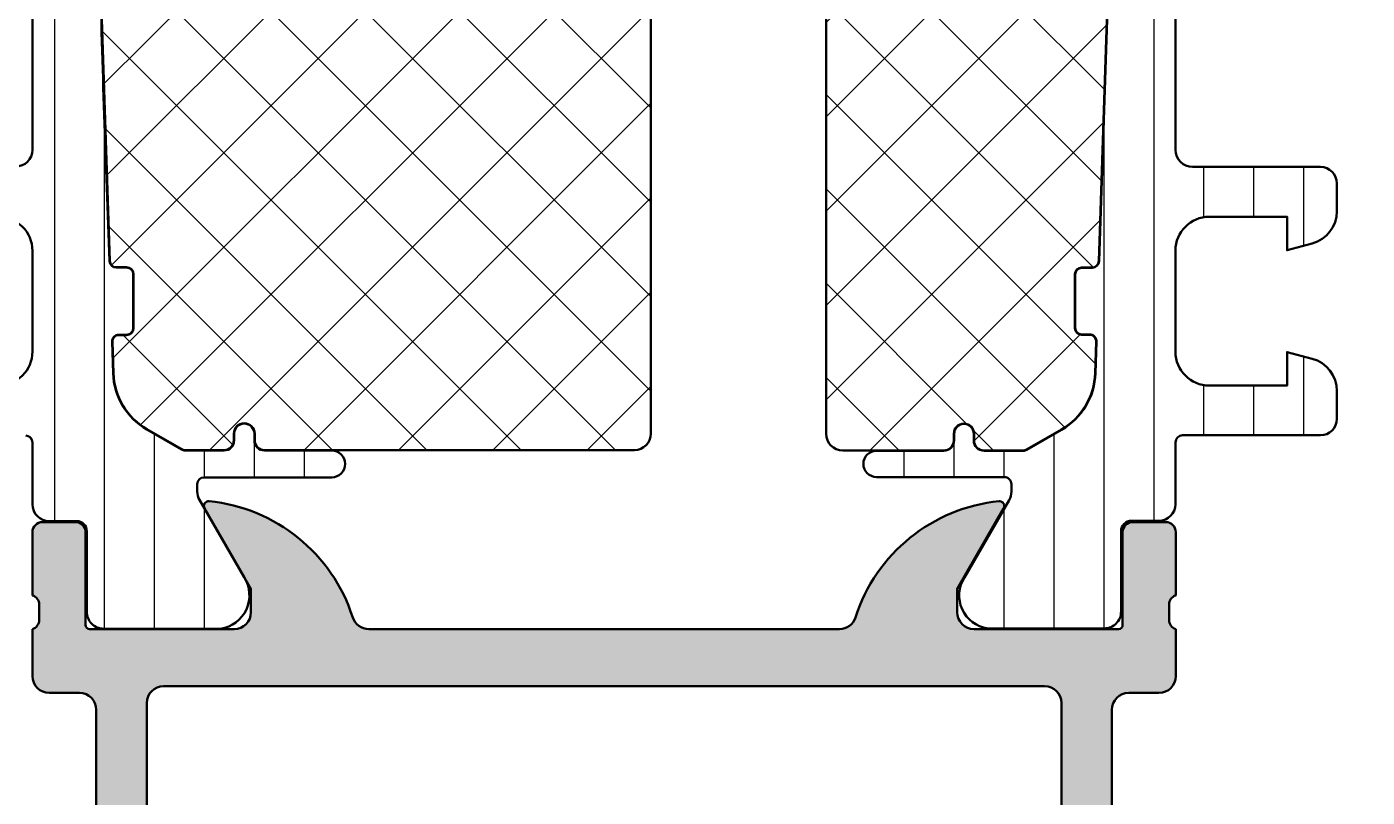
# Model space of a CAD drawing. Extents: x 0 to 104, y -75 to 90.
# Drawn here: x 34.83 to 74.69, y 7.5 to 30.41 of the extents above; entities that cross this region are included whole.
import ezdxf

# ---------------------------------------------------------------- set-up
doc = ezdxf.new("R2010")
doc.units = 0
for name, color, linetype, lineweight in [('0S-Alu contour', 7, 'Continuous', 50), ('0S-Alu hatch', 252, 'Continuous', 25), ('0S-Plastic contour', 254, 'Continuous', 50), ('0S-Plastic hatch', 253, 'Continuous', 25), ('0S-PT contour', 91, 'Continuous', 50), ('0S-PT hatch', 103, 'Continuous', 25)]:
    doc.layers.add(name, color=color, linetype=linetype, lineweight=lineweight)
pattern_1 = [(90, (0, 0), (-1.4859, 0), [])]
pattern_2 = [(135, (0, 0), (-1.403165018917055, -1.403165018917055), []), (225, (0, 0), (1.403165018917055, -1.403165018917055), [])]

# ---------------------------------------------------------------- blocks, each defined once
blk = doc.blocks.new('445370__25957A92_F69E_449B_9028_9C96737968BF_')
at = {"layer": '0S-Alu hatch'}
h = blk.add_hatch(color=256, dxfattribs=at)
edge = h.paths.add_edge_path()
edge.add_line((35.5, 10.6), (36.4, 10.59999999999999))
edge.add_ellipse((36.4, 10.09999999999999), major_axis=(-0.5, 0), ratio=1, start_angle=180, end_angle=270, ccw=False)
edge.add_line((36.9, 10.09999999999999), (36.90000000000001, 3.4311192034013))
edge.add_ellipse((35.90000000000001, 3.431119203401299), major_axis=(-1, 0), ratio=1, start_angle=94.08561677997488, end_angle=180, ccw=False)
edge.add_line((35.97124704998792, 2.433660503570564), (29.9, 2))
edge.add_line((29.9, 2), (9.100000000000001, 1.999999999999998))
edge.add_ellipse((9.100000000000001, 2.5), major_axis=(-0.5000000000000018, 0), ratio=1, start_angle=0, end_angle=90, ccw=False)
edge.add_line((8.6, 2.5), (8.599999999999998, 3.299999999999999))
edge.add_ellipse((9.099999999999998, 3.299999999999999), major_axis=(-0.5, 0), ratio=1, start_angle=270, end_angle=360, ccw=False)
edge.add_line((9.099999999999998, 3.799999999999999), (9.600000000000001, 3.799999999999998))
edge.add_arc((9.600000000000001, 4.299999999999998), 0.5, 270, 360)
edge.add_line((10.1, 4.300000000000003), (10.1, 4.500000000000006))
edge.add_arc((9.600000000000001, 4.500000000000001), 0.4999999999999983, 0, 90)
edge.add_line((9.600000000000001, 5), (6.800000000000002, 5.000000000000001))
edge.add_arc((6.800000000000002, 4.500000000000001), 0.5, 90, 180)
edge.add_line((6.300000000000002, 4.5), (6.300000000000001, 3.999999999999999))
edge.add_line((6.300000000000001, 3.999999999999999), (7.300000000000001, 3.999999999999999))
edge.add_line((7.300000000000001, 3.999999999999999), (7.300000000000001, 2.5))
edge.add_ellipse((6.3, 2.5), major_axis=(-1, 0), ratio=1, start_angle=90, end_angle=180, ccw=False)
edge.add_line((6.3, 1.499999999999999), (2.299999999999999, 1.499999999999999))
edge.add_ellipse((2.299999999999999, 2.499999999999999), major_axis=(-1, 0), ratio=1, start_angle=0, end_angle=90, ccw=False)
edge.add_line((1.299999999999999, 2.499999999999999), (1.299999999999999, 3.999999999999998))
edge.add_line((1.299999999999999, 3.999999999999998), (2.299999999999999, 3.999999999999999))
edge.add_line((2.299999999999999, 3.999999999999999), (2.299999999999999, 4.499999999999999))
edge.add_arc((1.799999999999999, 4.499999999999999), 0.5, 0, 90)
edge.add_line((1.799999999999999, 4.999999999999999), (0.4999999999999999, 5))
edge.add_arc((0.4999999999999999, 4.5), 0.5, 90, 180)
edge.add_line((-2e-16, 4.5), (0, 0.5))
edge.add_arc((0.5, 0.5), 0.5, 180, 269.9999999999999)
edge.add_line((0.4999999999999998, 0), (29.5, 0))
edge.add_ellipse((29.5, -0.5), major_axis=(-0.5, 0), ratio=1, start_angle=180, end_angle=270, ccw=False)
edge.add_line((30, -0.5), (30, -73.5))
edge.add_arc((31.5, -73.5), 1.5, 180, 270)
edge.add_line((31.5, -75), (72.5, -75))
edge.add_arc((72.5, -73.5), 1.5, 270, 360)
edge.add_line((74, -73.5), (74, -0.5))
edge.add_ellipse((74.5, -0.5), major_axis=(-0.5, 0), ratio=1, start_angle=270, end_angle=360, ccw=False)
edge.add_line((74.5, 1e-16), (103.5, 0))
edge.add_arc((103.5, 0.5), 0.5, 270, 360)
edge.add_line((104, 0.5), (104, 4.500000000000001))
edge.add_arc((103.5, 4.5), 0.5, 0, 90)
edge.add_line((103.5, 5), (102.2, 5.000000000000006))
edge.add_arc((102.2, 4.50000000000002), 0.4999999999999858, 90.0000000000016, 180)
edge.add_line((101.7, 4.500000000000034), (101.7, 3.999999999999999))
edge.add_line((101.7, 3.999999999999999), (102.7, 3.999999999999998))
edge.add_line((102.7, 3.999999999999998), (102.7, 2.5))
edge.add_ellipse((101.7, 2.5), major_axis=(-1, 0), ratio=1, start_angle=90, end_angle=180, ccw=False)
edge.add_line((101.7, 1.5), (97.70000000000003, 1.499999999999993))
edge.add_ellipse((97.70000000000003, 2.500000000000007), major_axis=(-1.000000000000014, 0), ratio=1, start_angle=0, end_angle=89.9999999999992, ccw=False)
edge.add_line((96.70000000000002, 2.500000000000007), (96.70000000000002, 3.999999999999999))
edge.add_line((96.70000000000002, 3.999999999999999), (97.70000000000002, 3.999999999999999))
edge.add_line((97.70000000000002, 3.999999999999999), (97.69999999999999, 4.499999999999998))
edge.add_arc((97.19999999999997, 4.499999999999998), 0.5, 0, 90)
edge.add_line((97.19999999999997, 4.999999999999998), (94.4, 5.000000000000001))
edge.add_arc((94.40000000000003, 4.499999999999987), 0.5000000000000142, 90.0000000000016, 180)
edge.add_line((93.9, 4.499999999999987), (93.89999999999998, 4.299999999999992))
edge.add_arc((94.4, 4.300000000000006), 0.5000000000000142, 180, 269.9999999999984)
edge.add_line((94.39999999999999, 3.799999999999991), (94.9, 3.799999999999986))
edge.add_ellipse((94.9, 3.299999999999986), major_axis=(-0.5, 0), ratio=1, start_angle=180, end_angle=270, ccw=False)
edge.add_line((95.40000000000002, 3.300000000000003), (95.40000000000003, 2.500000000000046))
edge.add_ellipse((94.9, 2.500000000000028), major_axis=(-0.5000000000000285, 0), ratio=1, start_angle=90, end_angle=180, ccw=False)
edge.add_line((94.9, 2), (74.09999999999998, 2.000000000000001))
edge.add_line((74.09999999999998, 2.000000000000001), (68.02875295001212, 2.433660503570555))
edge.add_ellipse((68.10000000000004, 3.431119203401304), major_axis=(-1.000000000000014, 0), ratio=1, start_angle=0, end_angle=85.91438322002472, ccw=False)
edge.add_line((67.10000000000002, 3.431119203401302), (67.1, 10.1))
edge.add_ellipse((67.6, 10.1), major_axis=(-0.5, 0), ratio=1, start_angle=270, end_angle=360, ccw=False)
edge.add_line((67.6, 10.6), (68.49999999999999, 10.6))
edge.add_arc((68.49999999999997, 11.09999999999999), 0.4999999999999858, 270.0000000000017, 360)
edge.add_line((68.99999999999994, 11.09999999999998), (69, 12.50000000000003))
edge.add_ellipse((69.07883644654304, 12.76752059199316), major_axis=(-0.2788950563274375, 0), ratio=1, start_angle=-1.1645893740957263, end_angle=73.58012358050962, ccw=False)
edge.add_line((68.79999899999999, 12.77318899999152), (68.79999900000001, 13.22678299999145))
edge.add_ellipse((69.07886709564318, 13.23244365946859), major_axis=(-0.278925541737145, 0), ratio=1, start_angle=-73.57540544464308, end_angle=1.1628700729031038, ccw=False)
edge.add_line((69, 13.49998699999152), (69, 15.37999800000001))
edge.add_arc((68.69999999999999, 15.37999800000001), 0.3000000000000114, 0, 90)
edge.add_line((68.69999999999999, 15.67999800000003), (67.72002568095718, 15.67999800000001))
edge.add_arc((67.7200256809572, 15.37999800000003), 0.2999999999999829, 90.00000000000543, 180)
edge.add_line((67.42002568095722, 15.37999800000003), (67.42002568095722, 12.62000000000003))
edge.add_ellipse((67.30002568095722, 12.62000000000003), major_axis=(-0.1200000000000045, 0), ratio=1, start_angle=90.00000000000682, end_angle=180, ccw=False)
edge.add_line((67.30002568095723, 12.50000000000002), (63.00000000000004, 12.50000000000003))
edge.add_ellipse((63.00000000000004, 13.00000000000002), major_axis=(-0.4999999999999876, 0), ratio=1, start_angle=0, end_angle=90, ccw=False)
edge.add_line((62.50000000000006, 13.00000000000007), (62.50000000000013, 13.70000000000009))
edge.add_line((62.50000000000013, 13.70000000000009), (63.8814954576225, 16.0928203230276))
edge.add_arc((63.76188021535185, 16.16188021535174), 0.1381197846482894, 330.0000000000001, 455.6225775507896)
edge.add_arc((64.23822324117361, 11.3233911381529), 4.99999999999929, 95.62257755079034, 162.2515836439296)
edge.add_ellipse((58.99999999999984, 13.00000000000072), major_axis=(-0.5000000000006916, 0), ratio=1, start_angle=90, end_angle=162.2515836439305, ccw=False)
edge.add_line((58.99999999999984, 12.50000000000003), (45.00000000000016, 12.50000000000003))
edge.add_ellipse((45.00000000000016, 13.00000000000062), major_axis=(-0.5000000000005916, 0), ratio=1, start_angle=17.748416356070493, end_angle=90, ccw=False)
edge.add_arc((39.76177675882637, 11.32339113815278), 4.999999999999415, 17.74841635607047, 84.37742244920975)
edge.add_arc((40.23811978464812, 16.16188021535176), 0.1381197846482707, 84.37742244920356, 210.0000000000044)
edge.add_line((40.11850454237748, 16.09282032302761), (41.49999999999987, 13.70000000000009))
edge.add_line((41.49999999999987, 13.70000000000009), (41.49999999999993, 13.00000000000005))
edge.add_ellipse((40.99999999999996, 13.00000000000001), major_axis=(-0.4999999999999716, 0), ratio=1, start_angle=90, end_angle=180, ccw=False)
edge.add_line((40.99999999999996, 12.50000000000003), (36.6999743190428, 12.50000000000003))
edge.add_ellipse((36.6999743190428, 12.62000000000004), major_axis=(-0.1200000000000045, 0), ratio=1, start_angle=0, end_angle=90, ccw=False)
edge.add_line((36.57997431904279, 12.62000000000004), (36.57997431904279, 15.37999800000003))
edge.add_arc((36.27997431904279, 15.37999800000002), 0.3000000000000043, 0, 90)
edge.add_line((36.27997431904279, 15.67999800000003), (35.30000000000001, 15.67999800000003))
edge.add_arc((35.30000000000001, 15.37999800000003), 0.3000000000000025, 89.99999999999864, 180)
edge.add_line((35, 15.37999800000003), (35, 13.49998699999152))
edge.add_ellipse((34.92113290435683, 13.23244365946858), major_axis=(-0.2789255417371511, 0), ratio=1, start_angle=178.837129927107, end_angle=253.57540544464518, ccw=False)
edge.add_line((35.200001, 13.22678299999149), (35.200001, 12.77318899999151))
edge.add_ellipse((34.92116355345696, 12.76752059199313), major_axis=(-0.2788950563274308, 0), ratio=1, start_angle=106.4198764194924, end_angle=181.1645893740985, ccw=False)
edge.add_line((35, 12.50000000000001), (35, 11.1))
edge.add_arc((35.5, 11.1), 0.5, 180, 270)
edge = h.paths.add_edge_path()
edge.add_line((65.1, 1.6), (38.9, 1.600000000000001))
edge.add_ellipse((38.9, 2.100000000000001), major_axis=(-0.5, 0), ratio=1, start_angle=0, end_angle=90, ccw=False)
edge.add_line((38.4, 2.100000000000001), (38.40000000000001, 10.3))
edge.add_ellipse((38.9, 10.3), major_axis=(-0.5, 0), ratio=1, start_angle=270, end_angle=360, ccw=False)
edge.add_line((38.9, 10.8), (65.1, 10.8))
edge.add_ellipse((65.1, 10.3), major_axis=(-0.5, 0), ratio=1, start_angle=180, end_angle=270, ccw=False)
edge.add_line((65.6, 10.3), (65.6, 2.100000000000001))
edge.add_ellipse((65.1, 2.1), major_axis=(-0.5, 0), ratio=1, start_angle=90, end_angle=180, ccw=False)
edge = h.paths.add_edge_path()
edge.add_line((32, -71.5), (32, -0.5))
edge.add_ellipse((32.5, -0.5), major_axis=(-0.5, 0), ratio=1, start_angle=270, end_angle=360, ccw=False)
edge.add_line((32.5, 0), (71.5, 0))
edge.add_ellipse((71.5, -0.5), major_axis=(-0.5, 0), ratio=1, start_angle=180, end_angle=270, ccw=False)
edge.add_line((72, -0.5), (72, -71.5))
edge.add_ellipse((71.5, -71.5), major_axis=(-0.5, 0), ratio=1, start_angle=90, end_angle=180, ccw=False)
edge.add_line((71.5, -72), (32.5, -72))
edge.add_ellipse((32.5, -71.5), major_axis=(-0.5, 0), ratio=1, start_angle=0, end_angle=90, ccw=False)
at = {"layer": '0S-Alu contour', "color": 7}
for points in [[(40.11850454237748, 16.09282032302761), (41.49999999999987, 13.70000000000009), (41.49999999999993, 13.00000000000005)], [(62.50000000000006, 13.00000000000007), (62.50000000000013, 13.70000000000009), (63.8814954576225, 16.0928203230276)], [(36.27997431904279, 15.67999800000003), (35.30000000000001, 15.67999800000003)], [(68.69999999999999, 15.67999800000003), (67.72002568095718, 15.67999800000001)], [(35, 15.37999800000003), (35, 13.49998699999152)], [(36.57997431904279, 12.62000000000004), (36.57997431904279, 15.37999800000003)], [(67.42002568095722, 15.37999800000003), (67.42002568095722, 12.62000000000003)], [(69, 13.49998699999152), (69, 15.37999800000001)], [(35.200001, 13.22678299999149), (35.200001, 12.77318899999151)], [(68.79999899999999, 12.77318899999152), (68.79999900000001, 13.22678299999145)], [(35, 12.50000000000001), (35, 11.1)], [(40.99999999999996, 12.50000000000003), (36.6999743190428, 12.50000000000003)], [(58.99999999999984, 12.50000000000003), (45.00000000000016, 12.50000000000003)], [(67.30002568095723, 12.50000000000002), (63.00000000000004, 12.50000000000003)], [(68.99999999999994, 11.09999999999998), (69, 12.50000000000003)], [(38.9, 10.8), (65.1, 10.8)], [(35.5, 10.6), (36.4, 10.59999999999999)], [(67.6, 10.6), (68.49999999999999, 10.6)], [(36.9, 10.09999999999999), (36.90000000000001, 3.4311192034013)], [(38.4, 2.100000000000001), (38.40000000000001, 10.3)], [(65.6, 10.3), (65.6, 2.100000000000001)], [(67.10000000000002, 3.431119203401302), (67.1, 10.1)]]:
    blk.add_lwpolyline(points, dxfattribs=at)
for centre, radius, start, end in [((40.23811978464812, 16.16188021535176), 0.1381197846482707, 84.37742244920356, 210.0000000000044), ((39.76177675882637, 11.32339113815278), 4.999999999999415, 17.74841635607047, 84.37742244920975), ((64.23822324117361, 11.3233911381529), 4.99999999999929, 95.62257755079034, 162.2515836439296), ((63.76188021535185, 16.16188021535174), 0.1381197846482894, 330.0000000000001, 95.62257755078969), ((35.30000000000001, 15.37999800000003), 0.3000000000000025, 89.99999999999864, 180), ((36.27997431904279, 15.37999800000002), 0.3000000000000043, 0, 90), ((67.7200256809572, 15.37999800000003), 0.2999999999999829, 90.00000000000543, 180), ((68.69999999999999, 15.37999800000001), 0.3000000000000114, 0, 90), ((35.5, 11.1), 0.5, 180, 270), ((68.49999999999997, 11.09999999999999), 0.4999999999999858, 270.0000000000017, 0)]:
    blk.add_arc(centre, radius, start, end, dxfattribs=at)
at = {"layer": '0S-Alu contour', "color": 7, "extrusion": (0, 0, -1)}
for centre, radius, start, end in [((-34.92113290435683, 13.23244365946858), 0.2789255417371511, 106.4245945553548, 181.1628700728931), ((-69.07886709564318, 13.23244365946859), 0.278925541737145, 358.8371299270969, 73.57540544464322), ((-34.92116355345696, 12.76752059199313), 0.2788950563274308, 178.8354106259015, 253.5801235805076), ((-40.99999999999996, 13.00000000000001), 0.4999999999999716, 180, 270), ((-45.00000000000016, 13.00000000000062), 0.5000000000005916, 270, 342.2515836439295), ((-58.99999999999984, 13.00000000000072), 0.5000000000006916, 197.7484163560696, 270), ((-63.00000000000004, 13.00000000000002), 0.4999999999999876, 270, 0), ((-69.07883644654304, 12.76752059199316), 0.2788950563274375, 286.4198764194904, 1.164589374095672), ((-36.6999743190428, 12.62000000000004), 0.1200000000000045, 270, 0), ((-67.30002568095722, 12.62000000000003), 0.1200000000000045, 180, 269.9999999999932), ((-38.9, 10.3), 0.5, 0, 90), ((-65.1, 10.3), 0.5, 90, 180), ((-36.4, 10.09999999999999), 0.5, 90, 180), ((-67.6, 10.1), 0.5, 0, 90)]:
    blk.add_arc(centre, radius, start, end, dxfattribs=at)
blk = doc.blocks.new('284639__68BDED8D_8FCE_4AB2_AD28_B8AC3910F13D___E0279F2F_A81D_417C_AD66_057881119763_')
at = {"layer": '0S-Plastic hatch'}
h = blk.add_hatch(dxfattribs=at)
h.set_pattern_fill('ANSI31', color=256, scale=0.4680000000000001, angle=45, style=0)
h.set_pattern_definition(pattern_1)
edge = h.paths.add_edge_path()
edge.add_line((68.99000000000005, 48.790003), (68.99, 26.74999999999992))
edge.add_arc((69.5, 26.74999999999992), 0.5099999999999909, 180, 269.9999999999984)
edge.add_line((69.49999999999999, 26.23999999999993), (73.30000000000003, 26.23999999999993))
edge.add_ellipse((73.30000000000003, 25.74999999999997), major_axis=(-0.4899999999999701, 0), ratio=1, start_angle=180, end_angle=270, ccw=False)
edge.add_line((73.78999999999999, 25.74999999999997), (73.78999999999999, 24.91925077662566))
edge.add_ellipse((72.79999999999988, 24.91925077662564), major_axis=(-0.9900000000001085, 0), ratio=1, start_angle=104.99999999999471, end_angle=180, ccw=False)
edge.add_line((73.05623085465132, 23.96298420859933), (72.31, 23.76303225372842))
edge.add_line((72.31, 23.76303225372842), (72.31, 24.75999999999991))
edge.add_line((72.31, 24.75999999999991), (69.99999999999991, 24.75999999999988))
edge.add_arc((69.99999999999994, 23.74999999999994), 1.009999999999944, 90.00000000000081, 180)
edge.add_line((68.99, 23.74999999999994), (68.99, 20.74999999999993))
edge.add_arc((70, 20.74999999999993), 1.010000000000005, 180, 270)
edge.add_line((70, 19.73999999999993), (72.31, 19.73999999999993))
edge.add_line((72.31, 19.73999999999993), (72.31, 20.73696774627153))
edge.add_line((72.31, 20.73696774627153), (73.05623085465155, 20.53701579140042))
edge.add_ellipse((72.8, 19.58074922337426), major_axis=(-0.9899999999999956, 0), ratio=1, start_angle=180, end_angle=254.99999999999682, ccw=False)
edge.add_line((73.78999999999999, 19.58074922337425), (73.78999999999999, 18.74999999999987))
edge.add_ellipse((73.30000000000001, 18.74999999999987), major_axis=(-0.4899999999999807, 0), ratio=1, start_angle=90, end_angle=180, ccw=False)
edge.add_line((73.30000000000001, 18.25999999999989), (69.20000000000003, 18.25999999999994))
edge.add_arc((69.20000000000003, 18.0499999999999), 0.2100000000000328, 90, 180)
edge.add_line((68.99, 18.04999999999991), (68.98999999999998, 16.20999699999999))
edge.add_ellipse((68.49999999999997, 16.20999699999999), major_axis=(-0.4900000000000091, 0), ratio=1, start_angle=90.0000000000017, end_angle=180, ccw=False)
edge.add_line((68.49999999999999, 15.71999699999998), (67.68195333787374, 15.71999699999999))
edge.add_arc((67.68195333788891, 15.40999699998478), 0.3100000000152079, 90.00000000280777, 180.0079247400522)
edge.add_line((67.37195334083891, 15.40995412301482), (67.37228528359071, 13.01006375071914))
edge.add_ellipse((66.88228931083216, 13.00999597743855), major_axis=(-0.4899959774455449, 0), ratio=1, start_angle=90, end_angle=180.0079248057727, ccw=False)
edge.add_line((66.88228931083216, 12.51999999999301), (63.40646217502285, 12.51999999999998))
edge.add_ellipse((63.54805582209891, 13.49981807472283), major_axis=(-0.989996070924477, 0), ratio=1, start_angle=-32.74075698837942, end_angle=81.77710364110322, ccw=False)
edge.add_line((62.715344117118, 14.03524634894234), (64.04167297106491, 16.33251562640733))
edge.add_arc((63.59999999999995, 16.5875156001929), 0.5099999999999908, 330.0000034006519, 360)
edge.add_line((64.10999999999994, 16.58751560019275), (64.11, 16.81001272907997))
edge.add_arc((63.90000000000005, 16.81001272908003), 0.2099999999999511, 0, 90.0000000000039)
edge.add_line((63.90000000000004, 17.02001272907998), (60.09999999999998, 17.02001272907994))
edge.add_ellipse((60.09999999999998, 17.41001272907993), major_axis=(-0.3900000000000006, 0), ratio=1, start_angle=-90, end_angle=90, ccw=False)
edge.add_line((60.09999999999998, 17.80001272907994), (62.09999999999999, 17.80001272907997))
edge.add_arc((62.09999999999998, 18.11001272907997), 0.3099999999999987, 270.0000000000013, 360)
edge.add_line((62.40999999999998, 18.11001272907984), (62.41000000000006, 18.31001272908011))
edge.add_ellipse((62.70000000000006, 18.31001272908004), major_axis=(-0.2899999999999991, 0), ratio=1, start_angle=180, end_angle=360, ccw=False)
edge.add_line((62.99000000000006, 18.31001272907997), (62.99, 18.11001272908009))
edge.add_arc((63.3, 18.11001272908), 0.3099999999999952, 180, 270)
edge.add_line((63.3, 17.80001272908), (64.46410161520026, 17.80001272907999))
edge.add_arc((64.46410161520026, 18.0100127287114), 0.2099999996314104, 270, 299.9999946536959)
edge.add_line((64.56910159804602, 17.82814738443826), (65.60590409744754, 18.42674545757122))
edge.add_arc((64.60090426373587, 20.16745660626703), 2.009999992277199, 299.9999946536919, 358.2766121829278)
edge.add_line((66.60999506718899, 20.10700735123101), (66.6407156095415, 21.04311204961129))
edge.add_arc((66.43223894920492, 21.05136482297398), 0.2086399438584862, 357.7330684391431, 450.3873064013854)
edge.add_line((66.4308286015123, 21.25999999999995), (66.19999999999999, 21.25999999999998))
edge.add_ellipse((66.19999999999999, 21.44999999999997), major_axis=(-0.1899999999999906, 0), ratio=1, start_angle=0, end_angle=90, ccw=False)
edge.add_line((66.00999999999999, 21.44999999999997), (66.01, 23.04999999999997))
edge.add_ellipse((66.19999999999999, 23.04999999999997), major_axis=(-0.1899999999999835, 0), ratio=1, start_angle=270, end_angle=360, ccw=False)
edge.add_line((66.19999999999999, 23.23999999999995), (66.5095904128498, 23.23999999999997))
edge.add_arc((66.5095904128498, 23.44999999999997), 0.2100000000000044, 270, 358.1203748410043)
edge.add_line((66.71947742087906, 23.44311204961305), (67.00461404939391, 32.13168709397084))
edge.add_arc((57.00005038425419, 32.46001272075425), 10.00994964258245, 358.1203654293956, 361.8796157474867)
edge.add_line((67.00461415725667, 32.78833506078458), (66.74683969807606, 40.7231404904597))
edge.add_arc((65.73738313564951, 40.69001272908003), 1.010000000000027, 1.879625158710634, 90.00000000000242)
edge.add_line((65.73738313564947, 41.70001272908006), (63.29999999999994, 41.70001272908))
edge.add_arc((63.29999999999994, 41.39001272908005), 0.3099999999999454, 90.00000000000134, 180)
edge.add_line((62.99, 41.39001272908005), (62.99, 41.19001272908))
edge.add_ellipse((62.70000000000002, 41.19001272908), major_axis=(-0.2899999999999849, 0), ratio=1, start_angle=0, end_angle=180, ccw=False)
edge.add_line((62.41000000000003, 41.19001272908), (62.41000000000003, 41.39001272908002))
edge.add_arc((62.10000000000007, 41.39001272908002), 0.3099999999999667, 0, 89.99999999999739)
edge.add_line((62.10000000000007, 41.70001272907998), (60.09999999999998, 41.70001272908002))
edge.add_ellipse((60.09999999999998, 42.09001272907999), major_axis=(-0.3899999999999792, 0), ratio=1, start_angle=-90.00000000000102, end_angle=89.99999999999898, ccw=False)
edge.add_line((60.09999999999999, 42.48001272907997), (64.61213858770033, 42.4800127290799))
edge.add_arc((64.61213858770036, 44.4900127290799), 2.00999999999999, 269.9999999999992, 361.879625159)
edge.add_line((66.6210570931231, 44.55594025421194), (66.60999506718893, 44.89301810693162))
edge.add_arc((64.60090425601655, 44.83256885166064), 2.010000000000031, 1.723387817149675, 60.00000552362075)
edge.add_line((65.60590408820266, 46.57328001015478), (64.60500008265467, 47.15115207853417))
edge.add_ellipse((65.1000000000001, 48.00851727600146), major_axis=(-0.9900000000000378, 0), ratio=1, start_angle=0, end_angle=60.00000552362002, ccw=False)
edge.add_line((64.11000000000006, 48.00851727600132), (64.10999999999999, 48.404570065504))
edge.add_arc((63.59999999999999, 48.40457006550386), 0.5099999999999909, 0, 29.99999659934495)
edge.add_line((64.04167297106495, 48.6595700392894), (62.71077477470386, 50.96475365105786))
edge.add_ellipse((63.54348647968489, 51.50018192527717), major_axis=(-0.9899960709244687, 0), ratio=1, start_angle=-81.77710364109811, end_angle=32.740756988366286, ccw=False)
edge.add_line((63.40189283260875, 52.48000000000001), (66.87771996841809, 52.48000000000699))
edge.add_ellipse((66.8777199684273, 51.99000402257063), major_axis=(-0.4899959774363651, 0), ratio=1, start_angle=179.9920752638111, end_angle=270.0000000010768, ccw=False)
edge.add_line((67.36771594117675, 51.98993624988514), (67.36738400129433, 49.59004587609147))
edge.add_arc((67.67738399689443, 49.5900029985654), 0.3099999985654025, 179.9920751571131, 269.9999999999973)
edge.add_line((67.67738399689442, 49.28000299999999), (68.50000000000006, 49.280003))
edge.add_ellipse((68.50000000000006, 48.79000300000001), major_axis=(-0.4899999999999949, 0), ratio=1, start_angle=180, end_angle=270, ccw=False)
at = {"layer": '0S-Plastic contour', "color": 7}
for points in [[(68.99000000000005, 48.790003), (68.99, 26.74999999999992)], [(66.71947742087906, 23.44311204961305), (67.00461404939391, 32.13168709397084)], [(69.49999999999999, 26.23999999999993), (73.30000000000003, 26.23999999999993)], [(73.78999999999999, 25.74999999999997), (73.78999999999999, 24.91925077662566)], [(73.05623085465132, 23.96298420859933), (72.31, 23.76303225372842), (72.31, 24.75999999999991), (69.99999999999991, 24.75999999999988)], [(68.99, 23.74999999999994), (68.99, 20.74999999999993)], [(66.19999999999999, 23.23999999999995), (66.5095904128498, 23.23999999999997)], [(66.00999999999999, 21.44999999999997), (66.01, 23.04999999999997)], [(66.4308286015123, 21.25999999999995), (66.19999999999999, 21.25999999999998)], [(66.60999506718899, 20.10700735123101), (66.6407156095415, 21.04311204961129)], [(70, 19.73999999999993), (72.31, 19.73999999999993), (72.31, 20.73696774627153), (73.05623085465155, 20.53701579140042)], [(73.78999999999999, 19.58074922337425), (73.78999999999999, 18.74999999999987)], [(64.56910159804602, 17.82814738443826), (65.60590409744754, 18.42674545757122)], [(62.40999999999998, 18.11001272907984), (62.41000000000006, 18.31001272908011)], [(62.99000000000006, 18.31001272907997), (62.99, 18.11001272908009)], [(68.99, 18.04999999999991), (68.98999999999998, 16.20999699999999)], [(73.30000000000001, 18.25999999999989), (69.20000000000003, 18.25999999999994)], [(60.09999999999998, 17.80001272907994), (62.09999999999999, 17.80001272907997)], [(63.3, 17.80001272908), (64.46410161520026, 17.80001272907999)], [(63.90000000000004, 17.02001272907998), (60.09999999999998, 17.02001272907994)], [(64.10999999999994, 16.58751560019275), (64.11, 16.81001272907997)], [(62.715344117118, 14.03524634894234), (64.04167297106491, 16.33251562640733)], [(68.49999999999999, 15.71999699999998), (67.68195333787374, 15.71999699999999)], [(67.37195334083891, 15.40995412301482), (67.37228528359071, 13.01006375071914)], [(66.88228931083216, 12.51999999999301), (63.40646217502285, 12.51999999999998)]]:
    blk.add_lwpolyline(points, dxfattribs=at)
for centre, radius, start, end in [((69.5, 26.74999999999992), 0.5099999999999909, 180, 269.9999999999984), ((69.99999999999994, 23.74999999999994), 1.009999999999944, 90.00000000000081, 180), ((66.5095904128498, 23.44999999999997), 0.2100000000000044, 270, 358.1203748410043), ((66.43223894920492, 21.05136482297398), 0.2086399438584862, 357.7330684391431, 90.38730640138536), ((70, 20.74999999999993), 1.010000000000005, 180, 270), ((64.60090426373587, 20.16745660626703), 2.009999992277199, 299.9999946536919, 358.2766121829278), ((62.09999999999998, 18.11001272907997), 0.3099999999999987, 270.0000000000013, 0), ((63.3, 18.11001272908), 0.3099999999999952, 180, 270), ((69.20000000000003, 18.0499999999999), 0.2100000000000328, 90, 180), ((64.46410161520026, 18.0100127287114), 0.2099999996314104, 270, 299.9999946536959), ((63.90000000000005, 16.81001272908003), 0.2099999999999511, 0, 90.0000000000039), ((63.59999999999995, 16.5875156001929), 0.5099999999999908, 330.0000034006519, 0), ((67.68195333788891, 15.40999699998478), 0.3100000000152079, 90.00000000280777, 180.0079247400522)]:
    blk.add_arc(centre, radius, start, end, dxfattribs=at)
at = {"layer": '0S-Plastic contour', "color": 7, "extrusion": (0, 0, -1)}
for centre, radius, start, end in [((-73.30000000000003, 25.74999999999997), 0.4899999999999701, 90, 180), ((-72.79999999999988, 24.91925077662564), 0.9900000000001085, 180, 255.0000000000053), ((-66.19999999999999, 23.04999999999997), 0.1899999999999835, 0, 90), ((-66.19999999999999, 21.44999999999997), 0.1899999999999906, 270, 0), ((-72.8, 19.58074922337426), 0.9899999999999956, 105.0000000000032, 180), ((-73.30000000000001, 18.74999999999987), 0.4899999999999807, 180, 270), ((-62.70000000000006, 18.31001272908004), 0.2899999999999991, 0, 180), ((-60.09999999999998, 17.41001272907993), 0.3900000000000006, 270, 90), ((-68.49999999999997, 16.20999699999999), 0.4900000000000091, 180, 269.9999999999983), ((-63.54805582209891, 13.49981807472283), 0.989996070924477, 278.2228963588968, 32.74075698837935), ((-66.88228931083216, 13.00999597743855), 0.4899959774455449, 179.9920751942273, 270)]:
    blk.add_arc(centre, radius, start, end, dxfattribs=at)
blk = doc.blocks.new('439490__500A711F_565B_4D5C_A9EA_2B05E293C59F_')
at = {"layer": '0S-PT hatch'}
h = blk.add_hatch(dxfattribs=at)
h.set_pattern_fill('ANSI37', color=256, scale=0.625, angle=90, style=0)
h.set_pattern_definition(pattern_2)
edge = h.paths.add_edge_path()
edge.add_line((58.60000000000006, 41.19001272908), (58.60000000000003, 18.31001272907998))
edge.add_arc((59.10000000000001, 18.31001272907998), 0.4999999999999787, 180, 269.9999999999992)
edge.add_line((59.10000000000001, 17.81001272908), (62.10000000000002, 17.81001272907994))
edge.add_arc((62.10000000000003, 18.11001272907995), 0.3000000000000043, 269.9999999999986, 360)
edge.add_line((62.40000000000003, 18.11001272907995), (62.40000000000003, 18.31001272907995))
edge.add_ellipse((62.70000000000004, 18.3100127290799), major_axis=(-0.3000000000000114, 0), ratio=1, start_angle=180, end_angle=360, ccw=False)
edge.add_line((63.00000000000006, 18.31001272907985), (63, 18.11001272908007))
edge.add_arc((63.29999999999998, 18.11001272907998), 0.2999999999999829, 180, 270)
edge.add_line((63.29999999999998, 17.81001272908), (64.46410161520029, 17.81001272907999))
edge.add_arc((64.46410161520026, 18.01001272871146), 0.1999999996314727, 270.0000000000041, 299.9999946536898)
edge.add_line((64.56410159885412, 17.83680763894266), (65.60090409825561, 18.43540571207559))
edge.add_arc((64.60090426373584, 20.16745660626703), 1.999999992277231, 299.9999946536917, 358.2770022894984)
edge.add_line((66.59999999999998, 20.10732170492453), (66.63072099011161, 21.04344004725052))
edge.add_arc((66.4308286015123, 21.04999999999996), 0.2000000000000163, 358.1203748410047, 449.9999999999959)
edge.add_line((66.43082860151233, 21.24999999999998), (66.19999999999999, 21.24999999999996))
edge.add_ellipse((66.19999999999997, 21.44999999999996), major_axis=(-0.1999999999999993, 0), ratio=1, start_angle=-0.001838102486885873, end_angle=90.00000000000409, ccw=False)
edge.add_line((66.0000000001029, 21.45000641618835), (66.00005147506899, 23.05453733158662))
edge.add_ellipse((66.19999999999996, 23.04999999999995), major_axis=(-0.1999999999999996, 0), ratio=1, start_angle=270, end_angle=358.7000387212534, ccw=False)
edge.add_line((66.19999999999996, 23.24999999999995), (66.50959041284983, 23.24999999999997))
edge.add_arc((66.5095904128498, 23.44999999999997), 0.2000000000000028, 270.0000000000041, 358.1203748410035)
edge.add_line((66.7094828014491, 23.44344004725052), (66.99461942996395, 32.13201509160831))
edge.add_arc((56.99999999999932, 32.46001272908035), 10.00000000000068, 358.1203748410047, 361.8796251589034)
edge.add_line((66.99461942996447, 32.78801036653638), (66.73684507864574, 40.72281249283268))
edge.add_arc((65.73738313564951, 40.69001272908004), 1.000000000000018, 1.879625159306798, 90.0000000000016)
edge.add_line((65.73738313564948, 41.69001272908007), (63.29999999999994, 41.69001272908))
edge.add_arc((63.29999999999995, 41.39001272908005), 0.2999999999999545, 90.00000000000136, 180)
edge.add_line((63, 41.39001272908005), (63, 41.19001272908))
edge.add_ellipse((62.70000000000002, 41.19001272908), major_axis=(-0.2999999999999829, 0), ratio=1, start_angle=0, end_angle=180, ccw=False)
edge.add_line((62.40000000000003, 41.19001272908), (62.40000000000002, 41.39001272908002))
edge.add_arc((62.10000000000006, 41.39001272908001), 0.2999999999999687, 0, 90)
edge.add_line((62.10000000000006, 41.69001272907998), (59.10000000000007, 41.69001272908))
edge.add_arc((59.10000000000007, 41.19001272908), 0.5000000000000142, 90, 180)
at = {"layer": '0S-PT contour', "color": 7}
for points in [[(58.60000000000006, 41.19001272908), (58.60000000000003, 18.31001272907998)], [(66.7094828014491, 23.44344004725052), (66.99461942996395, 32.13201509160831)], [(66.19999999999996, 23.24999999999995), (66.50959041284983, 23.24999999999997)], [(66.0000000001029, 21.45000641618835), (66.00005147506899, 23.05453733158662)], [(66.43082860151233, 21.24999999999998), (66.19999999999999, 21.24999999999996)], [(66.59999999999998, 20.10732170492453), (66.63072099011161, 21.04344004725052)], [(64.56410159885412, 17.83680763894266), (65.60090409825561, 18.43540571207559)], [(62.40000000000003, 18.11001272907995), (62.40000000000003, 18.31001272907995)], [(63.00000000000006, 18.31001272907985), (63, 18.11001272908007)], [(59.10000000000001, 17.81001272908), (62.10000000000002, 17.81001272907994)], [(63.29999999999998, 17.81001272908), (64.46410161520029, 17.81001272907999)]]:
    blk.add_lwpolyline(points, dxfattribs=at)
at = {"layer": '0S-PT contour', "color": 7, "extrusion": (0, 0, -1)}
for centre, radius, start, end in [((-66.19999999999996, 23.04999999999995), 0.1999999999999996, 1.299961278746585, 90), ((-66.19999999999997, 21.44999999999996), 0.1999999999999993, 269.9999999999959, 0.0018381024868151), ((-62.70000000000004, 18.3100127290799), 0.3000000000000114, 0, 180)]:
    blk.add_arc(centre, radius, start, end, dxfattribs=at)
at = {"layer": '0S-PT contour', "color": 7}
for centre, radius, start, end in [((66.5095904128498, 23.44999999999997), 0.2000000000000028, 270.0000000000041, 358.1203748410035), ((66.4308286015123, 21.04999999999996), 0.2000000000000163, 358.1203748410047, 89.99999999999594), ((64.60090426373584, 20.16745660626703), 1.999999992277231, 299.9999946536917, 358.2770022894984), ((59.10000000000001, 18.31001272907998), 0.4999999999999787, 180, 269.9999999999992), ((62.10000000000003, 18.11001272907995), 0.3000000000000043, 269.9999999999986, 0), ((63.29999999999998, 18.11001272907998), 0.2999999999999829, 180, 270), ((64.46410161520026, 18.01001272871146), 0.1999999996314727, 270.0000000000041, 299.9999946536898)]:
    blk.add_arc(centre, radius, start, end, dxfattribs=at)
blk = doc.blocks.new('439490__253A2F35_2138_41B6_BD47_94FB6432BF3D_')
at = {"layer": '0S-PT hatch'}
h = blk.add_hatch(dxfattribs=at)
h.set_pattern_fill('ANSI37', color=256, scale=0.625, angle=90, style=0)
h.set_pattern_definition(pattern_2)
edge = h.paths.add_edge_path()
edge.add_line((53.38999999999995, 41.19001272907964), (53.38999999999996, 18.31001272907964))
edge.add_ellipse((52.89999999999998, 18.31001272907965), major_axis=(-0.4899999999999878, 0), ratio=1, start_angle=90, end_angle=180, ccw=False)
edge.add_line((52.89999999999998, 17.82001272907966), (41.89999999999996, 17.82001272907961))
edge.add_ellipse((41.89999999999995, 18.11001272907961), major_axis=(-0.2900000000000062, 0), ratio=1, start_angle=0, end_angle=90.00000000000279, ccw=False)
edge.add_line((41.60999999999994, 18.11001272907961), (41.60999999999996, 18.31001272907962))
edge.add_arc((41.29999999999994, 18.31001272907956), 0.3100000000000094, 0, 180)
edge.add_line((40.98999999999993, 18.31001272907951), (40.99, 18.11001272907961))
edge.add_ellipse((40.70000000000005, 18.11001272907961), major_axis=(-0.2899999999999494, 0), ratio=1, start_angle=89.99999999998738, end_angle=180, ccw=False)
edge.add_line((40.69999999999999, 17.82001272907966), (39.53589838479969, 17.82001272907965))
edge.add_ellipse((39.53589838479969, 18.01001272871103), major_axis=(-0.1899999996313788, 0), ratio=1, start_angle=60.00000534630573, end_angle=89.9999999999979, ccw=False)
edge.add_line((39.44089840033779, 17.84546789344672), (38.40409590093626, 18.44406596657968))
edge.add_ellipse((39.39909573626412, 20.1674566062667), major_axis=(-1.989999992277204, 0), ratio=1, start_angle=1.7226046671157746, end_angle=60.000005346308, ccw=False)
edge.add_line((37.40999506830984, 20.10763602446469), (37.37927362931837, 21.04376804488766))
edge.add_ellipse((37.56917139848767, 21.04999999999963), major_axis=(-0.1899999999999913, 0), ratio=1, start_angle=-90.0000000000021, end_angle=1.8796251589948838, ccw=False)
edge.add_line((37.56917139848768, 21.23999999999962), (37.8, 21.23999999999962))
edge.add_arc((37.8, 21.44999999999962), 0.2099999999999973, 270, 360)
edge.add_line((38.00999999999999, 21.44999999999962), (38.00999999999999, 23.04999999999962))
edge.add_arc((37.79999999999998, 23.04999999999962), 0.210000000000008, 0, 89.99999999999613)
edge.add_line((37.8, 23.25999999999963), (37.49040958715016, 23.25999999999962))
edge.add_ellipse((37.49040958715016, 23.44999999999961), major_axis=(-0.1899999999999942, 0), ratio=1, start_angle=1.8796210482244078, end_angle=90.00000000000222, ccw=False)
edge.add_line((37.30051181753373, 23.44376805851214), (37.01526005982894, 32.13587028021976))
edge.add_ellipse((47.00005065690296, 32.46001272850421), major_axis=(-9.990050630211925, 0), ratio=1, start_angle=-1.8796345891515784, end_angle=1.8593754101141258, ccw=False)
edge.add_line((37.01537529732967, 32.78768567234827), (37.27314954078416, 40.72248449519381))
edge.add_ellipse((38.26261686435048, 40.6900127290797), major_axis=(-0.99000000000003, 0), ratio=1, start_angle=269.99999999999835, end_angle=358.1203748407504, ccw=False)
edge.add_line((38.26261686435051, 41.68001272907972), (40.70000000000002, 41.68001272907967))
edge.add_ellipse((40.70000000000003, 41.39001272907973), major_axis=(-0.2899999999999494, 0), ratio=1, start_angle=180, end_angle=270.0000000000014, ccw=False)
edge.add_line((40.98999999999999, 41.39001272907976), (40.99000000000001, 41.19001272907961))
edge.add_arc((41.29999999999998, 41.19001272907961), 0.3099999999999738, 180, 360)
edge.add_line((41.60999999999996, 41.19001272907961), (41.60999999999996, 41.39001272907968))
edge.add_ellipse((41.89999999999992, 41.39001272907968), major_axis=(-0.2899999999999636, 0), ratio=1, start_angle=270, end_angle=360, ccw=False)
edge.add_line((41.89999999999992, 41.68001272907964), (52.89999999999992, 41.68001272907966))
edge.add_ellipse((52.89999999999993, 41.19001272907965), major_axis=(-0.4900000000000091, 0), ratio=1, start_angle=180, end_angle=270.0000000000008, ccw=False)
at = {"layer": '0S-PT contour', "color": 7}
for points in [[(53.38999999999995, 41.19001272907964), (53.38999999999996, 18.31001272907964)], [(37.30051181753373, 23.44376805851214), (37.01526005982894, 32.13587028021976)], [(37.8, 23.25999999999963), (37.49040958715016, 23.25999999999962)], [(38.00999999999999, 21.44999999999962), (38.00999999999999, 23.04999999999962)], [(37.56917139848768, 21.23999999999962), (37.8, 21.23999999999962)], [(37.40999506830984, 20.10763602446469), (37.37927362931837, 21.04376804488766)], [(39.44089840033779, 17.84546789344672), (38.40409590093626, 18.44406596657968)], [(40.98999999999993, 18.31001272907951), (40.99, 18.11001272907961)], [(41.60999999999994, 18.11001272907961), (41.60999999999996, 18.31001272907962)], [(40.69999999999999, 17.82001272907966), (39.53589838479969, 17.82001272907965)], [(52.89999999999998, 17.82001272907966), (41.89999999999996, 17.82001272907961)]]:
    blk.add_lwpolyline(points, dxfattribs=at)
at = {"layer": '0S-PT contour', "color": 7, "extrusion": (0, 0, -1)}
for centre, radius, start, end in [((-37.49040958715016, 23.44999999999961), 0.1899999999999942, 269.9999999999978, 358.1203789517756), ((-37.56917139848767, 21.04999999999963), 0.1899999999999913, 358.1203748410051, 90.00000000000216), ((-39.39909573626412, 20.1674566062667), 1.989999992277204, 299.9999946536921, 358.2773953328842), ((-40.70000000000005, 18.11001272907961), 0.2899999999999494, 180, 270.0000000000126), ((-41.89999999999995, 18.11001272907961), 0.2900000000000062, 269.9999999999972, 0), ((-52.89999999999998, 18.31001272907965), 0.4899999999999878, 180, 270), ((-39.53589838479969, 18.01001272871103), 0.1899999996313788, 270.0000000000021, 299.9999946536943)]:
    blk.add_arc(centre, radius, start, end, dxfattribs=at)
at = {"layer": '0S-PT contour', "color": 7}
for centre, radius, start, end in [((37.79999999999998, 23.04999999999962), 0.210000000000008, 0, 89.99999999999613), ((37.8, 21.44999999999962), 0.2099999999999973, 270, 0), ((41.29999999999994, 18.31001272907956), 0.3100000000000094, 0, 180)]:
    blk.add_arc(centre, radius, start, end, dxfattribs=at)
blk = doc.blocks.new('284639__8B22DBD5_8BBC_4731_A836_5E5B8DB3A816___96AA1B14_B327_4AFA_A6A4_4AA2CDEC6CCD_')
at = {"layer": '0S-Plastic hatch'}
h = blk.add_hatch(dxfattribs=at)
h.set_pattern_fill('ANSI31', color=256, scale=0.4680000000000001, angle=45, style=0)
h.set_pattern_definition(pattern_1)
edge = h.paths.add_edge_path()
edge.add_line((34.99999999999995, 48.79000299999965), (34.99999999999999, 26.74999999999958))
edge.add_ellipse((34.5, 26.74999999999958), major_axis=(-0.4999999999999858, 0), ratio=1, start_angle=90, end_angle=180, ccw=False)
edge.add_line((34.5, 26.24999999999959), (30.69999999999997, 26.2499999999996))
edge.add_arc((30.69999999999997, 25.74999999999963), 0.4999999999999645, 89.99999999999959, 180)
edge.add_line((30.2, 25.74999999999964), (30.19999999999999, 24.91925077662529))
edge.add_arc((31.20000000000009, 24.91925077662529), 1.000000000000103, 180, 255.0000000000062)
edge.add_line((30.94118095489765, 23.95332495033609), (31.7, 23.74999999999965))
edge.add_line((31.7, 23.74999999999965), (31.7, 24.74999999999957))
edge.add_line((31.7, 24.74999999999957), (34.00000000000007, 24.74999999999954))
edge.add_ellipse((34.00000000000006, 23.7499999999996), major_axis=(-0.999999999999936, 0), ratio=1, start_angle=180, end_angle=269.9999999999992, ccw=False)
edge.add_line((35, 23.7499999999996), (34.99999999999998, 20.74999999999958))
edge.add_ellipse((33.99999999999999, 20.74999999999959), major_axis=(-0.9999999999999928, 0), ratio=1, start_angle=90, end_angle=180, ccw=False)
edge.add_line((33.99999999999999, 19.74999999999959), (31.69999999999999, 19.74999999999959))
edge.add_line((31.69999999999999, 19.74999999999959), (31.69999999999999, 20.7499999999996))
edge.add_line((31.69999999999999, 20.7499999999996), (30.94118095489742, 20.54667504966297))
edge.add_arc((31.19999999999999, 19.58074922337391), 0.9999999999999957, 105.0000000000028, 180)
edge.add_line((30.2, 19.58074922337392), (30.2, 18.74999999999953))
edge.add_arc((30.69999999999999, 18.74999999999953), 0.4999999999999929, 180, 270.0000000000008)
edge.add_line((30.7, 18.24999999999954), (34.79999999999999, 18.2499999999996))
edge.add_ellipse((34.79999999999998, 18.04999999999957), major_axis=(-0.2000000000000242, 0), ratio=1, start_angle=180, end_angle=269.99999999999795, ccw=False)
edge.add_line((35, 18.04999999999957), (35.00000000000001, 16.20999699999964))
edge.add_arc((35.50000000000001, 16.20999699999965), 0.5, 180, 269.9999999999992)
edge.add_line((35.5, 15.70999699999965), (36.31804666212625, 15.70999699999965))
edge.add_ellipse((36.31804666212626, 15.40999699999963), major_axis=(-0.3000000000000202, 0), ratio=1, start_angle=179.9920751942274, end_angle=270.00000000000136, ccw=False)
edge.add_line((36.61804665925667, 15.40995550581374), (36.61771471172926, 13.00999861706763))
edge.add_arc((37.11771068916784, 13.00999597743822), 0.4999959774455478, 179.9996975182267, 270.0000000001156)
edge.add_line((37.11771068916885, 12.50999999999267), (40.59425482689243, 12.50999999999964))
edge.add_arc((40.45194417790106, 13.49981807472249), 0.9999960709244822, 278.1816080519002, 392.7270160998381)
edge.add_line((41.29319682689245, 14.04045299999961), (39.96698728326968, 16.33751562589296))
edge.add_ellipse((40.40000000000004, 16.58751560019252), major_axis=(-0.4999999999999873, 0), ratio=1, start_angle=0, end_angle=29.99999659934599, ccw=False)
edge.add_line((39.90000000000005, 16.58751560019239), (39.9, 16.81001272907964))
edge.add_ellipse((40.09999999999996, 16.81001272907969), major_axis=(-0.1999999999999602, 0), ratio=1, start_angle=270, end_angle=360, ccw=False)
edge.add_line((40.09999999999996, 17.01001272907965), (43.89999999999999, 17.01001272907959))
edge.add_arc((43.89999999999999, 17.4100127290796), 0.4000000000000057, 270, 450)
edge.add_line((43.89999999999999, 17.8100127290796), (41.89999999999999, 17.81001272907963))
edge.add_ellipse((41.9, 18.11001272907963), major_axis=(-0.2999999999999971, 0), ratio=1, start_angle=0, end_angle=89.99999999999733, ccw=False)
edge.add_line((41.60000000000001, 18.11001272907951), (41.59999999999993, 18.31001272907982))
edge.add_arc((41.29999999999993, 18.31001272907974), 0.2999999999999971, 0, 180)
edge.add_line((40.99999999999993, 18.31001272907965), (40.99999999999998, 18.11001272907977))
edge.add_ellipse((40.69999999999995, 18.11001272907969), major_axis=(-0.3000000000000327, 0), ratio=1, start_angle=90, end_angle=180, ccw=False)
edge.add_line((40.69999999999995, 17.81001272907965), (39.53589838479972, 17.81001272907965))
edge.add_ellipse((39.53589838479971, 18.0100127287111), major_axis=(-0.1999999996314443, 0), ratio=1, start_angle=60.000005346308, end_angle=90.00000000000199, ccw=False)
edge.add_line((39.43589840114587, 17.83680763894232), (38.39909590174437, 18.43540571207528))
edge.add_ellipse((39.39909573626414, 20.16745660626671), major_axis=(-1.999999992277229, 0), ratio=1, start_angle=1.7229977105178023, end_angle=60.000005346308, ccw=False)
edge.add_line((37.40000000000003, 20.10732170492364), (37.36927900988839, 21.04344004725017))
edge.add_ellipse((37.56917139848768, 21.04999999999962), major_axis=(-0.2000000000000093, 0), ratio=1, start_angle=-90, end_angle=1.879625158996305, ccw=False)
edge.add_line((37.56917139848768, 21.24999999999963), (37.79999999999999, 21.24999999999962))
edge.add_arc((37.79999999999999, 21.44999999999963), 0.2000000000000028, 270, 360)
edge.add_line((37.99999999999999, 21.44999999999963), (37.99999999999999, 23.04999999999962))
edge.add_arc((37.79999999999999, 23.04999999999962), 0.2000000000000028, 0, 89.99999999999797)
edge.add_line((37.8, 23.24999999999962), (37.49040958715016, 23.24999999999962))
edge.add_ellipse((37.49040958715016, 23.44999999999963), major_axis=(-0.2000000000000028, 0), ratio=1, start_angle=1.8796251526298988, end_angle=89.9999999999979, ccw=False)
edge.add_ellipse((778.3527883481771, 52.11395122361415), major_axis=(-741.6166718275392, 0), ratio=1, start_angle=1.5436644315739727, end_angle=2.2155768725554026, ccw=False)
edge.add_ellipse((47.0000000000009, 32.46001272908018), major_axis=(-10.00000000000092, 0), ratio=1, start_angle=-1.8796251589031954, end_angle=1.8584317750161858, ccw=False)
edge.add_line((37.00538057003551, 32.78801036653617), (37.2631549213542, 40.722812492831))
edge.add_ellipse((38.2626168643505, 40.6900127290797), major_axis=(-1.000000000000045, 0), ratio=1, start_angle=269.99999999999795, end_angle=358.12037484077, ccw=False)
edge.add_line((38.26261686435053, 41.69001272907974), (40.70000000000006, 41.69001272907965))
edge.add_ellipse((40.70000000000004, 41.3900127290797), major_axis=(-0.2999999999999474, 0), ratio=1, start_angle=180, end_angle=269.99999999999727, ccw=False)
edge.add_line((40.99999999999999, 41.3900127290797), (40.99999999999999, 41.19001272907968))
edge.add_arc((41.29999999999998, 41.19001272907967), 0.2999999999999829, 180, 360)
edge.add_line((41.59999999999995, 41.19001272907966), (41.59999999999995, 41.39001272907967))
edge.add_ellipse((41.89999999999993, 41.39001272907967), major_axis=(-0.2999999999999687, 0), ratio=1, start_angle=270.00000000000136, end_angle=360, ccw=False)
edge.add_line((41.89999999999992, 41.69001272907964), (43.89999999999999, 41.69001272907968))
edge.add_arc((43.89999999999999, 42.09001272907966), 0.3999999999999772, 270.000000000001, 450.000000000001)
edge.add_line((43.89999999999998, 42.49001272907963), (39.38786141229967, 42.49001272907956))
edge.add_ellipse((39.38786141229964, 44.49001272907956), major_axis=(-2.000000000000007, 0), ratio=1, start_angle=-1.8796251589999997, end_angle=90.0000000000008, ccw=False)
edge.add_line((37.38893752630685, 44.55561225657414), (37.40000000000009, 44.89270375323801))
edge.add_ellipse((39.39909574398344, 44.8325688516603), major_axis=(-2.000000000000029, 0), ratio=1, start_angle=299.9999944763776, end_angle=358.27700228941245, ccw=False)
edge.add_line((38.39909591096247, 46.56461975563459), (39.39999991651044, 47.14249182401397))
edge.add_arc((38.89999999999993, 48.00851727600113), 1.000000000000033, 299.9999944763784, 360)
edge.add_line((39.89999999999997, 48.00851727600099), (39.90000000000003, 48.40457006550361))
edge.add_ellipse((40.40000000000002, 48.40457006550353), major_axis=(-0.5, 0), ratio=1, start_angle=330.0000034006549, end_angle=360, ccw=False)
edge.add_line((39.96698728326965, 48.6545700398031), (41.29776616930643, 50.9595469999996))
edge.add_arc((40.45651352031512, 51.50018192527682), 0.999996070924465, 327.2729839001554, 441.8183919481001)
edge.add_line((40.59882416930648, 52.48999999999965), (37.1222800315829, 52.49000000000663))
edge.add_arc((37.12228003158189, 51.99000402256106), 0.4999959774455718, 89.99999999988437, 180.0079248428868)
edge.add_line((36.62228405891901, 51.989934865817), (36.62261599880132, 49.59004449294512))
edge.add_ellipse((36.32261600310557, 49.59000299856505), major_axis=(-0.2999999985653959, 0), ratio=1, start_angle=90, end_angle=180.0079248428869, ccw=False)
edge.add_line((36.32261600310557, 49.29000299999965), (35.49999999999994, 49.29000299999966))
edge.add_arc((35.49999999999994, 48.79000299999965), 0.5, 90, 180)
at = {"layer": '0S-Plastic contour', "color": 7}
for points in [[(34.99999999999995, 48.79000299999965), (34.99999999999999, 26.74999999999958)], [(35, 23.7499999999996), (34.99999999999998, 20.74999999999958)], [(37.8, 23.24999999999962), (37.49040958715016, 23.24999999999962)], [(37.99999999999999, 21.44999999999963), (37.99999999999999, 23.04999999999962)], [(37.56917139848768, 21.24999999999963), (37.79999999999999, 21.24999999999962)], [(37.40000000000003, 20.10732170492364), (37.36927900988839, 21.04344004725017)], [(39.43589840114587, 17.83680763894232), (38.39909590174437, 18.43540571207528)], [(35, 18.04999999999957), (35.00000000000001, 16.20999699999964)], [(40.99999999999993, 18.31001272907965), (40.99999999999998, 18.11001272907977)], [(41.60000000000001, 18.11001272907951), (41.59999999999993, 18.31001272907982)], [(40.69999999999995, 17.81001272907965), (39.53589838479972, 17.81001272907965)], [(43.89999999999999, 17.8100127290796), (41.89999999999999, 17.81001272907963)], [(39.90000000000005, 16.58751560019239), (39.9, 16.81001272907964)], [(40.09999999999996, 17.01001272907965), (43.89999999999999, 17.01001272907959)], [(41.29319682689245, 14.04045299999961), (39.96698728326968, 16.33751562589296)], [(35.5, 15.70999699999965), (36.31804666212625, 15.70999699999965)], [(36.61804665925667, 15.40995550581374), (36.61771471172926, 13.00999861706763)], [(37.11771068916885, 12.50999999999267), (40.59425482689243, 12.50999999999964)]]:
    blk.add_lwpolyline(points, dxfattribs=at)
at = {"layer": '0S-Plastic contour', "color": 7, "extrusion": (0, 0, -1)}
for centre, radius, start, end in [((-778.3527883481771, 52.11395122361415), 741.6166718275392, 357.7844231274446, 358.456335568426), ((-34.5, 26.74999999999958), 0.4999999999999858, 180, 270), ((-34.00000000000006, 23.7499999999996), 0.999999999999936, 90.00000000000081, 180), ((-37.49040958715016, 23.44999999999963), 0.2000000000000028, 270.0000000000021, 358.1203748473701), ((-37.56917139848768, 21.04999999999962), 0.2000000000000093, 358.1203748410037, 90), ((-33.99999999999999, 20.74999999999959), 0.9999999999999928, 180, 270), ((-39.39909573626414, 20.16745660626671), 1.999999992277229, 299.999994653692, 358.2770022894822), ((-34.79999999999998, 18.04999999999957), 0.2000000000000242, 90.00000000000205, 180), ((-40.69999999999995, 18.11001272907969), 0.3000000000000327, 180, 270), ((-41.9, 18.11001272907963), 0.2999999999999971, 270.0000000000027, 0), ((-39.53589838479971, 18.0100127287111), 0.1999999996314443, 269.999999999998, 299.9999946536921), ((-40.09999999999996, 16.81001272907969), 0.1999999999999602, 0, 90), ((-40.40000000000004, 16.58751560019252), 0.4999999999999873, 330.000003400654, 0), ((-36.31804666212626, 15.40999699999963), 0.3000000000000202, 89.99999999999864, 180.0079248057727)]:
    blk.add_arc(centre, radius, start, end, dxfattribs=at)
at = {"layer": '0S-Plastic contour', "color": 7}
for centre, radius, start, end in [((37.79999999999999, 23.04999999999962), 0.2000000000000028, 0, 89.99999999999797), ((37.79999999999999, 21.44999999999963), 0.2000000000000028, 270, 0), ((41.29999999999993, 18.31001272907974), 0.2999999999999971, 0, 180), ((43.89999999999999, 17.4100127290796), 0.4000000000000057, 270, 90), ((35.50000000000001, 16.20999699999965), 0.5, 180, 269.9999999999992), ((40.45194417790106, 13.49981807472249), 0.9999960709244822, 278.1816080519002, 32.72701609983807), ((37.11771068916784, 13.00999597743822), 0.4999959774455478, 179.9996975182267, 270.0000000001156)]:
    blk.add_arc(centre, radius, start, end, dxfattribs=at)
blk = doc.blocks.new('439490__AB00DFC8_EBFA_4ABB_B95E_D0CCE1618A57_')
at = {"layer": '0S-Alu contour', "color": 7}
blk.add_blockref('445370__25957A92_F69E_449B_9028_9C96737968BF_', (0, 0), dxfattribs=at)
at = {"layer": '0S-Plastic contour', "color": 7}
for name in ['284639__8B22DBD5_8BBC_4731_A836_5E5B8DB3A816___96AA1B14_B327_4AFA_A6A4_4AA2CDEC6CCD_', '284639__68BDED8D_8FCE_4AB2_AD28_B8AC3910F13D___E0279F2F_A81D_417C_AD66_057881119763_']:
    blk.add_blockref(name, (0, 0), dxfattribs=at)
at = {"layer": '0S-PT contour', "color": 7}
for name in ['439490__253A2F35_2138_41B6_BD47_94FB6432BF3D_', '439490__500A711F_565B_4D5C_A9EA_2B05E293C59F_']:
    blk.add_blockref(name, (0, 0), dxfattribs=at)

msp = doc.modelspace()

# ---------------------------------------------------------------- block references
at = {"layer": '0S-Alu contour', "color": 7}
msp.add_blockref('439490__AB00DFC8_EBFA_4ABB_B95E_D0CCE1618A57_', (0, 0), dxfattribs=at)

doc.saveas('drawing.dxf')
